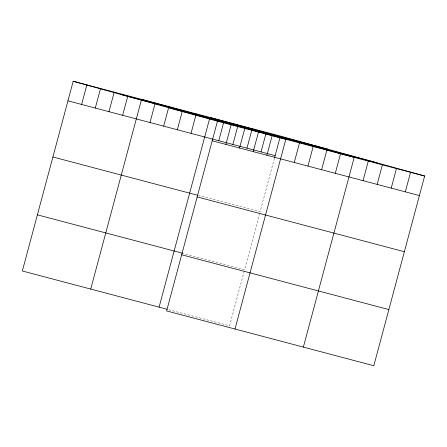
<?xml version="1.0" encoding="UTF-8"?>
<svg xmlns="http://www.w3.org/2000/svg" width="447" height="447" viewBox="0 0 447 447"><rect width="100%" height="100%" fill="white"/><g stroke="black" fill="none" stroke-linecap="round" stroke-linejoin="round"><path stroke-width="0.34" stroke-dasharray="2.23 1.68" d="M244.235 270.966L229.546 325.779L168.497 309.637M259.741 213.102L244.593 269.625L183.538 253.483M274.424 158.294L260.098 211.772L198.373 195.451"/><path stroke-width="0.67" d="M73.185 81.27L217.454 121.221L166.619 310.939L373.815 365.73L424.65 176.012L280.381 136.061L73.185 81.27L22.35 270.988L167.15 309.279M81.617 104.447L86.858 84.885M95.295 108.062L100.536 88.506M108.967 111.683L114.209 92.121M122.646 115.298L127.702 96.412M90.724 289.069L141.381 100.027M149.996 122.528L155.053 103.643M163.669 126.143L168.91 106.582M177.342 129.759L182.583 110.202M191.02 133.379L196.261 113.817M159.098 307.15L209.934 117.432L354.203 157.383L303.368 347.101M218.784 140.721L223.662 122.506M225.886 144.398L231.127 124.836M232.876 144.442L237.754 126.233M239.558 148.013L244.8 128.451M246.962 148.169L252.203 128.607M253.237 151.628L258.478 132.072M261.054 151.896L265.931 133.687M266.909 155.249L272.15 135.687M274.603 157.629L280.023 137.408M234.993 329.02L285.829 139.302L141.559 99.351M294.26 162.479L299.501 142.917M307.938 166.094L313.179 146.532M321.611 169.709L326.852 150.147M335.284 173.324L340.53 153.768M363.053 180.666L368.294 161.11M377.139 184.393L382.381 164.831M391.231 188.12L396.472 168.558M405.317 191.847L410.558 172.285M120.791 94.457L327.992 149.242M169.843 108.04L377.044 162.825M217.454 121.221L424.65 176.012M67.944 100.832L275.14 155.623M212.208 140.783L419.409 195.574M52.897 156.986L197.697 195.272M197.166 196.931L404.362 251.722M37.397 214.839L182.868 253.304M181.661 254.784L388.862 309.575"/></g></svg>
